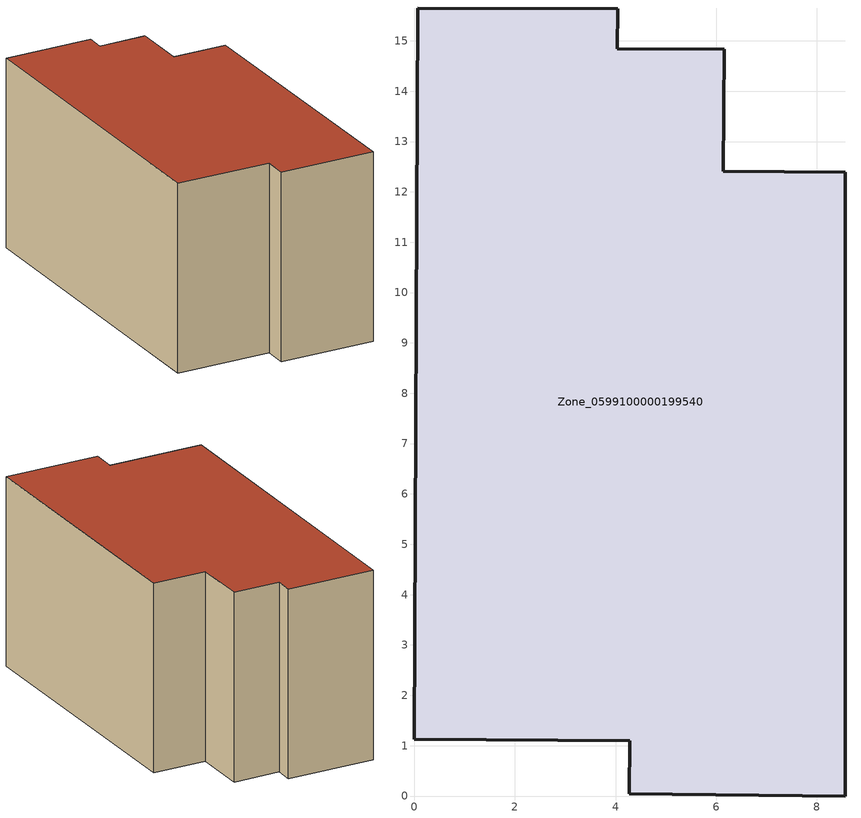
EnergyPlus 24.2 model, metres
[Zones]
Zone_0599100000199540
 floor ground (C_G): 0,1.12 0.07,15.65 4.05,15.64 4.04,14.85 6.16,14.84 6.14,12.41 8.56,12.39 8.56,0 4.27,0.04 4.28,1.1 z0
 wall outside (C_F): 4.04,14.85 4.05,15.64 0.07,15.65 0,1.12 4.28,1.1 4.27,0.04 8.56,0 8.56,12.39 6.14,12.41 6.16,14.84 4.04,14.85 z0:8.52
 roof outside (C_R): 8.56,0 8.56,12.39 6.14,12.41 6.16,14.84 4.04,14.85 4.05,15.64 0.07,15.65 0,1.12 4.28,1.1 4.27,0.04 z8.52
[BUILDING]
Pand.0599100000199540: North Axis=0; Terrain=City; Loads Convergence Tolerance Value=0.04; Temperature Convergence Tolerance Value=0.4; Solar Distribution=FullExterior; Maximum Number of Warmup Days=25; Minimum Number of Warmup Days=1
[Site:Location]
Rotterdam.The.Hague.AP_ZH_NLD Design_Conditions: Latitude=51.96; Longitude=4.45; Time Zone=1; Elevation=-4.5
[SITE:GROUNDTEMPERATURE:BUILDINGSURFACE]
18, 18, 18, 18, 18, 18, 18, 18, 18, 18, 18, 18
[MATERIAL] Thermal Absorptance=0.9; Solar Absorptance=0.7; Visible Absorptance=0.7
Name | Roughness | Thickness | Conductivity | Density | Specific Heat
G.TC.1946 | MediumSmooth | 0.15 | 1 | 540 | 1210
F.TC.1946 | Rough | 0.3 | 0.857143 | 1920 | 840
R.TC.1946 | MediumRough | 0.2 | 0.909091 | 1500 | 1000
[CONSTRUCTION]
C_G: G.TC.1946
C_F: F.TC.1946
C_R: R.TC.1946
[ZONE]
Zone_0599100000199540: Type=1; Multiplier=1; Ceiling Height=Autocalculate; Volume=Autocalculate; Floor Area=autocalculate; Part of Total Floor Area=Yes
[ZONEINFILTRATION:DESIGNFLOWRATE]
Infil_Zone_0599100000199540: Zone or ZoneList or Space or SpaceList=Zone_0599100000199540; Schedule=AlwaysOn; Design Flow Rate Calculation Method=Flow/Area; Flow Rate per Floor Area=0.003; Constant Term Coefficient=1; Temperature Term Coefficient=0; Velocity Term Coefficient=0; Velocity Squared Term Coefficient=0
[HVACTEMPLATE:ZONE:IDEALLOADSAIRSYSTEM]
Zone_0599100000199540: Maximum Heating Supply Air Temperature=50; Minimum Cooling Supply Air Temperature=13; Maximum Heating Supply Air Humidity Ratio=0.0156; Minimum Cooling Supply Air Humidity Ratio=0.0077; Heating Limit=NoLimit; Cooling Limit=NoLimit; Dehumidification Control Type=ConstantSensibleHeatRatio; Cooling Sensible Heat Ratio=0.7; Dehumidification Setpoint=60; Humidification Control Type=None; Humidification Setpoint=30; Outdoor Air Method=None; Outdoor Air Flow Rate per Person=0.00944; Outdoor Air Flow Rate per Zone Floor Area=0; Outdoor Air Flow Rate per Zone=0; Demand Controlled Ventilation Type=None; Outdoor Air Economizer Type=NoEconomizer; Heat Recovery Type=None; Sensible Heat Recovery Effectiveness=0.7; Latent Heat Recovery Effectiveness=0.65
[ZONECONTROL:THERMOSTAT]
ThermostatControl_Zone_0599100000199540: Zone or ZoneList=Zone_0599100000199540; Control Type Schedule=DualSetpointControlType; Control 1=Thermostat_Zone_0599100000199540; Temperature Difference Between Cutout And Setpoint=0
[THERMOSTATSETPOINT:DUALSETPOINT]
Thermostat_Zone_0599100000199540: Heating Setpoint Temperature Schedule=HeatingSetpoint_Zone_0599100000199540; Cooling Setpoint Temperature Schedule=CoolingSetpoint_Zone_0599100000199540
[SCHEDULE:COMPACT]
HeatingSetpoint_Zone_0599100000199540: Through: 12/31, For: AllDays, Until: 24:00, 21
CoolingSetpoint_Zone_0599100000199540: Through: 12/31, For: AllDays, Until: 24:00, 24
DualSetpointControlType: Through: 12/31, For: AllDays, Until: 24:00, 4
AlwaysOn: Through: 12/31, For: AllDays, Until: 24:00, 1
